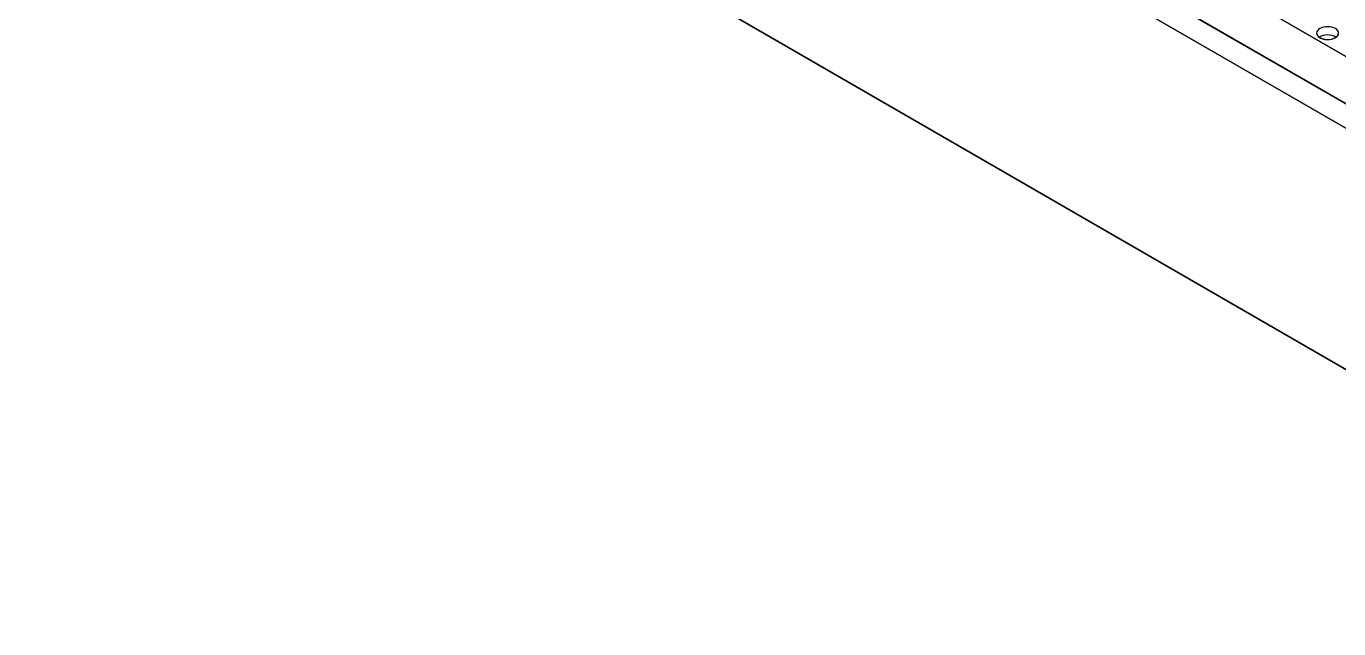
# Model space of a CAD drawing. Header units: millimetres. Extents: x -132 to 387, y -467 to 91.
# Drawn here: x -6.4 to 191.1, y -466.8 to -376.2 of the extents above; entities that cross this region are included whole.
import ezdxf

# ---------------------------------------------------------------- set-up
doc = ezdxf.new("R2010")
doc.units = ezdxf.units.MM
doc.layers.get('0').update_dxf_attribs({"lineweight": 25})

msp = doc.modelspace()

# ---------------------------------------------------------------- linework, layer by layer
for p, q in [((267.6, -424.25), (1.72, -270.74)), ((2.73, -271.33), (267.6, -424.25)), ((267.6, -424.25), (2.73, -271.33)), ((-4.81, -274.1), (261.43, -427.8)), ((261.43, -427.8), (-4.8, -274.09)), ((261.43, -427.8), (-4.8, -274.09)), ((261.43, -427.8), (-4.8, -274.1)), ((-6.4, -276.86), (259.83, -430.57)), ((-6.39, -276.86), (259.83, -430.57)), ((259.83, -430.57), (-6.39, -276.86)), ((-6.39, -276.86), (259.83, -430.57)), ((259.77, -466.81), (-5.39, -313.72)), ((-5.39, -313.72), (259.77, -466.81)), ((259.77, -466.81), (-5.39, -313.72))]:
    msp.add_line(p, q)
for centre, radius, start, end in [((188.59, -377.17), 0.771, 184.2121, 240.2457), ((188.59, -377.17), 0.771, 184.2121, 240.2457), ((190.3, -377.15), 0.825, 294.1769, 354.5085), ((190.36, -377.17), 0.771, 299.7533, 355.7889), ((190.36, -377.17), 0.771, 299.7533, 355.7889), ((189.41, -379.79), 2.29, 88.4692, 121.6689), ((189.41, -379.79), 2.29, 88.4692, 121.6689), ((189.41, -379.79), 2.29, 88.4692, 121.6689), ((189.4, -375.92), 2.25, 238.1496, 270.0724), ((189.4, -375.92), 2.25, 238.1496, 270.0724), ((189.46, -375.59), 2.6, 256.1417, 296.9605), ((189.51, -375.76), 2.42, 267.45, 297.858), ((189.51, -375.76), 2.42, 267.45, 297.858), ((189.53, -379.79), 2.29, 58.331, 91.5308), ((189.53, -379.79), 2.29, 58.331, 91.5308), ((189.53, -379.79), 2.29, 58.331, 91.5308), ((189.91, -376.63), 1.47, 299.9572, 304.4396), ((189.91, -376.63), 1.47, 299.9572, 304.4396)]:
    msp.add_arc(centre, radius, start, end)
for points in [[(189.47, -376.27), (188.56, -376.27), (187.82, -376.7), (187.82, -377.23)], [(189.47, -376.27), (188.56, -376.27), (187.82, -376.7), (187.82, -377.23)], [(189.47, -376.27), (188.56, -376.27), (187.82, -376.7), (187.82, -377.23)], [(187.82, -377.23), (187.82, -377.61), (188.23, -377.96), (188.84, -378.11)], [(191.12, -377.23), (191.12, -376.7), (190.38, -376.27), (189.47, -376.27)], [(191.12, -377.23), (191.12, -376.7), (190.38, -376.27), (189.47, -376.27)], [(191.12, -377.23), (191.12, -376.7), (190.38, -376.27), (189.47, -376.27)]]:
    msp.add_open_spline(points, degree=3)

doc.saveas('drawing.dxf')
